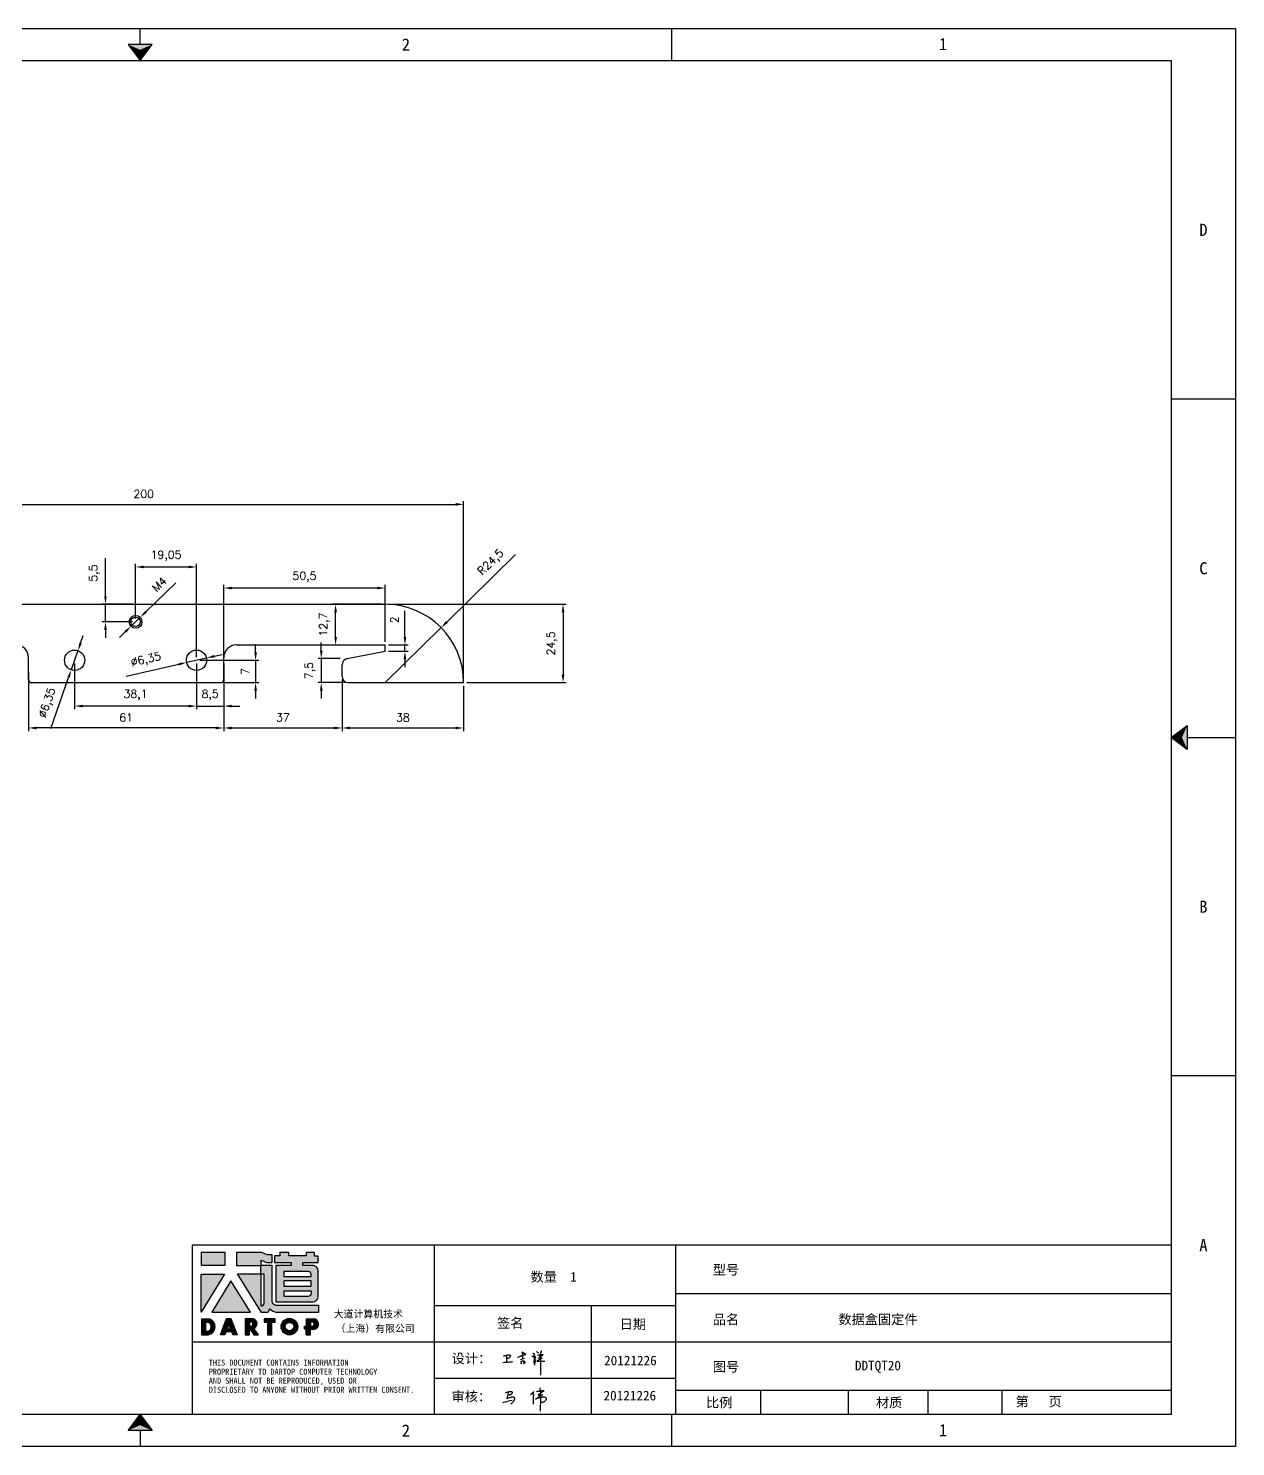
# Model space of a CAD drawing. Header units: millimetres. Extents: x 25928 to 50356, y -44172 to 20163.
# Drawn here: x 28286 to 28663.3, y -37935.3 to -37492.1 of the extents above; entities that cross this region are included whole.
import ezdxf
from ezdxf.enums import TextEntityAlignment as Align

# ---------------------------------------------------------------- set-up
doc = ezdxf.new("R2010")
doc.units = ezdxf.units.MM
doc.linetypes.add('DOT', pattern=[0.25, 0, -0.25])
doc.layers.add('4', color=7, linetype='Continuous')
doc.layers.add('print', color=30, linetype='Continuous')
doc.layers.add('dim', color=2, linetype='Continuous', lineweight=9)
doc.styles.add('Dartop', font='')
doc.styles.add('hzHT', font='simhei.ttf')
doc.styles.get("Standard").update_dxf_attribs({"font": 'txt', "bigfont": 'gbcbig.shx'})
doc.styles.get('Dartop').set_extended_font_data('FangSong_GB2312')
doc.dimstyles.new('0.5small', dxfattribs={"dimtxt": 2.5, "dimasz": 2.5, "dimexe": 1, "dimexo": 1, "dimgap": 2, "dimtad": 1, "dimtxsty": 'Standard', "dimcen": 2.5, "dimadec": 0, "dimazin": 0, "dimtfac": 1, "dimtmove": 0, "dimatfit": 3, "dimfxl": 0, "dimarcsym": 0})

# ---------------------------------------------------------------- blocks, each defined once
blk = doc.blocks.new('*U660')
at = {"color": 254, "linetype": 'Continuous', "extrusion": (0, 0, -1)}
for points in [[(-17, 0.333), (-16.812, 0.25), (-17, 0.5)], [(-17, 0.333), (-17, 0.5), (-17.188, 0.25)], [(-17, 0.333), (-17.188, 0.25), (-16.812, 0.25)]]:
    blk.add_solid(points, dxfattribs=at)
blk = doc.blocks.new('*U661')
at = {"color": 254, "linetype": 'Continuous'}
for points in [[(17, 21.667), (17.188, 21.75), (16.812, 21.75)], [(17, 21.667), (16.812, 21.75), (17, 21.5)], [(17, 21.667), (17, 21.5), (17.188, 21.75)]]:
    blk.add_solid(points, dxfattribs=at)
blk = doc.blocks.new('dadao')
for p, q in [((48, 19.2), (44.9, 10.4)), ((44.9, 10.4), (51.2, 10.4)), ((51.2, 10.4), (48, 19.2))]:
    blk.add_line(p, q)
for points in [[(41.8, 121.6), (41.8, 143.7), (-0.4, 143.7), (-0.4, 121.6), (41.8, 121.6)], [(104.8, 122), (104.8, 130.3), (114.1, 126.3), (124.2, 126.3), (124.2, 139.6), (115.9, 139.6), (105.1, 143.9), (61.5, 143.9)], [(61.7, 144), (61.7, 121.3), (103.9, 121.3)], [(113.4, 38.7), (105.1, 38.7), (63, 106.5), (103.9, 106.5), (103.9, 120.9), (103.9, 121.3)], [(109.7, 53.6), (109.7, 106.2), (104.3, 106.2), (104.3, 50.4), (106.6, 50.4)], [(144.6, 94.4), (144.6, 84.8), (192, 84.8), (192, 94.1), (144.9, 94.1)], [(0, 28), (0, 0), (11.8, 0)], [(0.1, 28), (14, 28)], [(76.8, 28.2), (76.8, 0), (84.1, 0), (84.1, 11.1), (91.6, -0.1), (100.3, -0.1), (91.7, 11.1)], [(76.8, 28.2), (90.6, 28.2)], [(120.2, 45), (119.5, 45), (119.5, 44.6)], [(183.7, 0), (183.7, 9.6), (180.6, 9.6), (180.6, 14.9), (183.8, 14.9), (183.8, 28.1), (196.1, 28.1), (196.5, 28.1)], [(7.1, 21.8), (7.1, 6.1), (12, 6.1)], [(7.1, 21.8), (11.4, 21.8)], [(84, 22.7), (84, 15.3), (87.2, 15.3)], [(84, 22.7), (87.3, 22.7)], [(183.7, 0), (190.9, 0), (190.9, 9.6), (198.8, 9.6)], [(194.9, 22.3), (190.8, 22.3), (190.8, 15), (194.4, 15)]]:
    blk.add_lwpolyline(points)
blk.add_lwpolyline([(137.1, 144.2), (137.1, 137.9), (128.3, 137.9), (128.3, 126.5), (157.3, 126.5), (157.3, 121.5), (130.3, 121.5), (130.3, 57.5), (194.4, 57.5, 0.414214), (204.4, 67.5), (204.4, 111.3, 0.414214), (194.4, 121.3), (177.5, 121.3), (177.5, 126.3), (204.7, 126.3), (204.7, 137.7), (198.2, 137.7), (198.2, 143.9), (183.3, 143.9), (183.3, 138), (153, 138), (153, 144.2), (137.1, 144.2)], format="xyb", close=True)
for points in [[(-0.3, 106.2), (40.4, 106.2), (-0.3, 39.7), (-0.3, 106.2)], [(51.7, 94.1), (18.4, 39.3), (86.2, 39.3)], [(43.8, 28.2), (51.8, 28.2), (62.6, -0.1), (55, -0.1), (53.2, 5), (42.9, 5), (41.1, 0), (33.6, 0)], [(110, 28.1), (110, 21.9), (116, 21.9), (116, -0.1), (123.2, -0.1), (123.2, 22), (129.2, 22), (129.2, 28.1), (110, 28.1)]]:
    blk.add_lwpolyline(points, close=True)
for points in [[(104.8, 122), (123.4, 122), (123.4, 60, 0.414214), (131.4, 52), (204.8, 52), (204.8, 39.1), (131.7, 39.1)], [(144.3, 110.8), (144.3, 101.8), (192.3, 101.8), (192.3, 105.5, 0.414214), (187.3, 110.5), (144.3, 110.5)], [(144.6, 77), (144.6, 67.5), (187.6, 67.5, 0.414214), (192.6, 72.5), (192.6, 76.4), (144.6, 76.4)]]:
    blk.add_lwpolyline(points, format="xyb")
for radius in [14.5, 7.44]:
    blk.add_circle((154.2, 14.2), radius)
for centre, radius, start, end in [((99.2, 60.7), 12.6, 305.6399, 325.969), ((9.6, 14.2), 14.4, 278.6604, 72.3203), ((88.6, 19.4), 8.95, 290.6073, 77.2124), ((111.6, 46.7), 8.19, 282.9811, 347.6627), ((136, 61.7), 22.9, 226.7358, 259.3209), ((195.7, 18.6), 9.51, 288.8959, 85.2442), ((8.5, 13.9), 8.49, 294.2143, 69.7177), ((86.4, 19), 3.8, 282.527, 76.7196), ((193.7, 18.7), 3.8, 280.9891, 72.5513)]:
    blk.add_arc(centre, radius, start, end)
blk = doc.blocks.new('h')
for p, q in [((20773.3, -2331.8), (20775.3, -2338.7)), ((20789.1, -2340.9), (20773.5, -2331.9)), ((20775.3, -2338.7), (20775.6, -2351.2)), ((20845.7, -2343.5), (20848.4, -2353)), ((20768.1, -2360.9), (20773, -2359.1)), ((20769.5, -2366.9), (20769.8, -2370.6)), ((20769.8, -2370.6), (20770.9, -2378)), ((20770.9, -2378), (20771.5, -2370.6)), ((20772.4, -2369.3), (20774.9, -2367.8)), ((20773, -2359.1), (20784.1, -2355.2)), ((20775.6, -2351.2), (20775.5, -2357.3)), ((20782.2, -2369.2), (20780, -2377.1)), ((20780, -2377.1), (20788.3, -2371.3)), ((20780.1, -2366.4), (20780.8, -2366.4)), ((20781.9, -2367.4), (20782.2, -2369.2)), ((20848.9, -2370.3), (20847.9, -2424)), ((20848.4, -2353), (20848.9, -2370.3))]:
    blk.add_line(p, q)
for points in [[(20699.1, -2348.2, -0.029745), (20704.6, -2345.4, -0.046842), (20708.4, -2344.2, -0.00919), (20714.3, -2343, -0.018517), (20717.2, -2342.5, -0.037841), (20720.3, -2342.4, -0.039541), (20723.2, -2342.8, -0.149785), (20726, -2344.3, -0.204935), (20726.9, -2346.6, -0.074872), (20726.5, -2348.3, -0.061615), (20725.6, -2350.3, -0.034204), (20723.8, -2352.6, -0.045776), (20722.3, -2354.1, -0.054985), (20720.4, -2355.3, -0.036348), (20717.3, -2356.5, -0.067752), (20715.7, -2356.8, -0.043553), (20713.2, -2356.7)], [(20755, -2351.9, -0.024077), (20759.9, -2350.1, -0.013147), (20768.7, -2346.5, -0.00522), (20775.4, -2344.1, -0.018517), (20777.3, -2343.4, -0.008274), (20786.3, -2341, -0.039541), (20788.3, -2340.8, -0.079216), (20789.4, -2341, -0.204935)], [(20816.8, -2335, -0.053561), (20819.6, -2336.1, -0.075272), (20821.3, -2337.3, -0.005295), (20822.5, -2338.5, -0.009337), (20823.1, -2339.1, -0.026146), (20823.7, -2339.8, -0.016644), (20824.5, -2340.9)], [(20832.1, -2329.2, -0.053561), (20834.9, -2330.3, -0.075272), (20836.7, -2331.5, -0.005295), (20837.8, -2332.6, -0.009337), (20838.5, -2333.3, -0.026146), (20839, -2334, -0.016644), (20839.8, -2335.1)], [(20836, -2343.7, -0.02797), (20842.1, -2342.6, -0.048868), (20845.6, -2342.2, -0.00919), (20851.1, -2341.4, -0.018517), (20853.9, -2341.1, -0.037841), (20856.7, -2341.2, -0.039541), (20859.4, -2341.6, -0.018282), (20840.6, -2354.7, -0.000937)], [(20847.6, -2340.2, 0.021784), (20849.6, -2335.9, 0.028296), (20850.8, -2332.4, 0.008136), (20851.9, -2328.2, 0.028913), (20852.2, -2327, 0.08193), (20852.1, -2325.9, 0.075058), (20851.7, -2324.7, 0.275043)], [(20696.6, -2372.4, 0.002073), (20710.6, -2371.9, 0.016137), (20719.6, -2371.3, 0.008314), (20736.9, -2369.3)], [(20813.5, -2350.1, 0.007348), (20815.9, -2348.7, 0.008421), (20818, -2347.3, 0.009459), (20819.7, -2346.2, -0.016325), (20820.7, -2345.5, -0.173771), (20821.8, -2345.3, -0.085159), (20823.9, -2346, -0.125883), (20826, -2347.9, -0.160659), (20826.6, -2350.1, -0.010447), (20826.5, -2352.3, -0.008247), (20826.2, -2355.1, -0.002698), (20825.3, -2374, 0.001562), (20823.9, -2383.7, 0.016137)]]:
    blk.add_lwpolyline(points, format="xyb")
for points in [[(20711.3, -2343.5), (20711.3, -2343.5), (20711.5, -2355.8), (20710.7, -2368), (20710.6, -2371.9)], [(20821.5, -2350.6), (20822.4, -2359.2), (20822.2, -2364.9), (20821.7, -2369), (20821.3, -2376.3), (20823.6, -2368.5), (20827.2, -2366.3), (20829.5, -2366.3)], [(20840.6, -2354.7), (20850, -2354.7), (20855, -2354.3), (20845.9, -2361.1), (20840.5, -2364), (20833, -2367.5), (20863.2, -2367.4), (20865.9, -2367.3)]]:
    blk.add_lwpolyline(points)
for centre, radius, start, end in [((20773.7, -2371.2), 2.3, 121.9907, 163.6016), ((20787.5, -2406), 40.3, 100.6183, 108.2482), ((20780.8, -2367.6), 1.15, 9.4675, 90)]:
    blk.add_arc(centre, radius, start, end)
blk = doc.blocks.new('*U659')
at = {"color": 254, "linetype": 'Continuous', "extrusion": (0, 0, -1)}
for points in [[(-33.167, 11), (-33, 11), (-33.25, 11.188)], [(-33.167, 11), (-33.25, 11.188), (-33.25, 10.812)], [(-33.167, 11), (-33.25, 10.812), (-33, 11)]]:
    blk.add_solid(points, dxfattribs=at)
blk = doc.blocks.new('*D776')
at = {"layer": 'Defpoints', "color": 0}
for p in [(28422.02, -37640.83), (28222.02, -37678.4), (28422.02, -37696.55)]:
    blk.add_point(p, dxfattribs=at)
at = {"layer": 'dim', "color": 0, "lineweight": -2}
for p, q in [((28222.02, -37677.4), (28222.02, -37639.83)), ((28224.52, -37640.83), (28419.52, -37640.83)), ((28422.02, -37695.55), (28422.02, -37639.83))]:
    blk.add_line(p, q, dxfattribs=at)
at = {"layer": 'dim', "color": 0}
for points in [[(28224.52, -37640.41), (28224.52, -37641.25), (28222.02, -37640.83)], [(28419.52, -37640.41), (28419.52, -37641.25), (28422.02, -37640.83)]]:
    blk.add_solid(points, dxfattribs=at)
at = {"layer": 'dim', "color": 0, "insert": (28322.02, -37637.58), "char_height": 2.5, "attachment_point": 5}
blk.add_mtext('200', dxfattribs=at)
blk = doc.blocks.new('*D777')
at = {"layer": 'Defpoints', "color": 0}
for p in [(28397.52, -37672.05), (28422.02, -37696.55), (28453.09, -37696.55)]:
    blk.add_point(p, dxfattribs=at)
at = {"layer": 'dim', "color": 0, "lineweight": -2}
for p, q in [((28398.52, -37672.05), (28454.09, -37672.05)), ((28453.09, -37674.55), (28453.09, -37694.05)), ((28423.02, -37696.55), (28454.09, -37696.55))]:
    blk.add_line(p, q, dxfattribs=at)
at = {"layer": 'dim', "color": 0}
for points in [[(28452.67, -37674.55), (28453.51, -37674.55), (28453.09, -37672.05)], [(28452.67, -37694.05), (28453.51, -37694.05), (28453.09, -37696.55)]]:
    blk.add_solid(points, dxfattribs=at)
at = {"layer": 'dim', "color": 0, "insert": (28449.63, -37684.3), "char_height": 2.5, "attachment_point": 5, "rotation": 90}
blk.add_mtext('24,5', dxfattribs=at)
blk = doc.blocks.new('*D677')
at = {"layer": 'Defpoints', "color": 0}
for p in [(28414.98, -37679.36), (28397.52, -37696.55)]:
    blk.add_point(p, dxfattribs=at)
at = {"layer": 'dim', "color": 0, "lineweight": -2}
for p, q in [((28438.21, -37656.5), (28416.76, -37677.61)), ((28397.52, -37696.55), (28414.98, -37679.36))]:
    blk.add_line(p, q, dxfattribs=at)
at = {"layer": 'dim', "color": 0}
blk.add_solid([(28416.47, -37677.31), (28417.05, -37677.91), (28414.98, -37679.36)], dxfattribs=at)
at = {"layer": 'dim', "color": 0, "insert": (28430.65, -37659.09), "char_height": 2.5, "attachment_point": 5, "rotation": 44.5408}
blk.add_mtext('R24,5', dxfattribs=at)
blk = doc.blocks.new('*D781')
at = {"layer": 'Defpoints', "color": 0}
for p in [(28384.02, -37694.55), (28422.02, -37696.55), (28422.02, -37710.71)]:
    blk.add_point(p, dxfattribs=at)
at = {"layer": 'dim', "color": 0, "lineweight": -2}
for p, q in [((28384.02, -37695.55), (28384.02, -37711.71)), ((28422.02, -37697.55), (28422.02, -37711.71)), ((28386.52, -37710.71), (28419.52, -37710.71))]:
    blk.add_line(p, q, dxfattribs=at)
at = {"layer": 'dim', "color": 0}
for points in [[(28386.52, -37710.3), (28386.52, -37711.13), (28384.02, -37710.71)], [(28419.52, -37710.3), (28419.52, -37711.13), (28422.02, -37710.71)]]:
    blk.add_solid(points, dxfattribs=at)
at = {"layer": 'dim', "color": 0, "insert": (28403.02, -37707.46), "char_height": 2.5, "attachment_point": 5}
blk.add_mtext('38', dxfattribs=at)
blk = doc.blocks.new('*D782')
at = {"layer": 'Defpoints', "color": 0}
for p in [(28347.02, -37695.55), (28384.02, -37694.55), (28384.02, -37710.71)]:
    blk.add_point(p, dxfattribs=at)
at = {"layer": 'dim', "color": 0, "lineweight": -2}
for p, q in [((28384.02, -37695.55), (28384.02, -37711.71)), ((28347.02, -37696.55), (28347.02, -37711.71)), ((28349.52, -37710.71), (28381.52, -37710.71))]:
    blk.add_line(p, q, dxfattribs=at)
at = {"layer": 'dim', "color": 0}
for points in [[(28349.52, -37710.3), (28349.52, -37711.13), (28347.02, -37710.71)], [(28381.52, -37710.3), (28381.52, -37711.13), (28384.02, -37710.71)]]:
    blk.add_solid(points, dxfattribs=at)
at = {"layer": 'dim', "color": 0, "insert": (28365.52, -37707.46), "char_height": 2.5, "attachment_point": 5}
blk.add_mtext('37', dxfattribs=at)
blk = doc.blocks.new('*D783')
at = {"layer": 'Defpoints', "color": 0}
for p in [(28286.02, -37692.15), (28347.02, -37695.55), (28286.02, -37710.71)]:
    blk.add_point(p, dxfattribs=at)
at = {"layer": 'dim', "color": 0, "lineweight": -2}
for p, q in [((28286.02, -37693.15), (28286.02, -37711.71)), ((28347.02, -37696.55), (28347.02, -37711.71)), ((28344.52, -37710.71), (28288.52, -37710.71))]:
    blk.add_line(p, q, dxfattribs=at)
at = {"layer": 'dim', "color": 0}
for points in [[(28288.52, -37710.3), (28288.52, -37711.13), (28286.02, -37710.71)], [(28344.52, -37710.3), (28344.52, -37711.13), (28347.02, -37710.71)]]:
    blk.add_solid(points, dxfattribs=at)
at = {"layer": 'dim', "color": 0, "insert": (28316.52, -37707.46), "char_height": 2.5, "attachment_point": 5}
blk.add_mtext('61', dxfattribs=at)
blk = doc.blocks.new('*D784')
at = {"layer": 'Defpoints', "color": 0}
for p in [(28320.9, -37676.16), (28318.03, -37678.94)]:
    blk.add_point(p, dxfattribs=at)
at = {"layer": 'dim', "color": 0, "lineweight": -2}
for p, q in [((28332.08, -37665.31), (28322.7, -37674.41)), ((28318.03, -37678.94), (28320.9, -37676.16)), ((28316.24, -37680.68), (28314.44, -37682.42))]:
    blk.add_line(p, q, dxfattribs=at)
at = {"layer": 'dim', "color": 0}
for points in [[(28322.41, -37674.12), (28322.99, -37674.71), (28320.9, -37676.16)], [(28315.95, -37680.38), (28316.53, -37680.98), (28318.03, -37678.94)]]:
    blk.add_solid(points, dxfattribs=at)
at = {"layer": 'dim', "color": 0, "insert": (28326.89, -37665.82), "char_height": 2.5, "attachment_point": 5, "rotation": 44.1374}
blk.add_mtext('M4', dxfattribs=at)
blk = doc.blocks.new('*D785')
at = {"layer": 'Defpoints', "color": 0}
for p in [(28301.47, -37686.55), (28299.37, -37692.54)]:
    blk.add_point(p, dxfattribs=at)
at = {"layer": 'dim', "color": 0, "lineweight": -2}
for p, q in [((28302.29, -37684.19), (28303.12, -37681.83)), ((28301.47, -37686.55), (28299.37, -37692.54)), ((28292.95, -37710.87), (28298.54, -37694.9))]:
    blk.add_line(p, q, dxfattribs=at)
at = {"layer": 'dim', "color": 0}
for points in [[(28301.9, -37684.05), (28302.69, -37684.33), (28301.47, -37686.55)], [(28298.15, -37694.77), (28298.93, -37695.04), (28299.37, -37692.54)]]:
    blk.add_solid(points, dxfattribs=at)
at = {"layer": 'dim', "color": 0, "insert": (28292.07, -37702.92), "char_height": 2.5, "attachment_point": 5, "rotation": 70.6921}
blk.add_mtext('∅6,35', dxfattribs=at)
blk = doc.blocks.new('*D786')
at = {"layer": 'Defpoints', "color": 0}
for p in [(28335.42, -37690.24), (28341.62, -37688.85)]:
    blk.add_point(p, dxfattribs=at)
at = {"layer": 'dim', "color": 0, "lineweight": -2}
for p, q in [((28316.48, -37694.5), (28332.98, -37690.79)), ((28341.62, -37688.85), (28335.42, -37690.24)), ((28344.05, -37688.3), (28346.49, -37687.76))]:
    blk.add_line(p, q, dxfattribs=at)
at = {"layer": 'dim', "color": 0}
for points in [[(28332.89, -37690.39), (28333.07, -37691.2), (28335.42, -37690.24)], [(28343.96, -37687.9), (28344.15, -37688.71), (28341.62, -37688.85)]]:
    blk.add_solid(points, dxfattribs=at)
at = {"layer": 'dim', "color": 0, "insert": (28322.75, -37689.55), "char_height": 2.5, "attachment_point": 5, "rotation": 12.6711}
blk.add_mtext('∅6,35', dxfattribs=at)
blk = doc.blocks.new('*D787')
at = {"layer": 'Defpoints', "color": 0}
for p in [(28338.52, -37689.55), (28346.02, -37696.55), (28356.99, -37696.55)]:
    blk.add_point(p, dxfattribs=at)
at = {"layer": 'dim', "color": 0, "lineweight": -2}
for p, q in [((28356.99, -37687.05), (28356.99, -37684.55)), ((28339.52, -37689.55), (28357.99, -37689.55)), ((28356.99, -37689.55), (28356.99, -37696.55)), ((28347.02, -37696.55), (28357.99, -37696.55)), ((28356.99, -37699.05), (28356.99, -37701.55))]:
    blk.add_line(p, q, dxfattribs=at)
at = {"layer": 'dim', "color": 0}
for points in [[(28356.58, -37687.05), (28357.41, -37687.05), (28356.99, -37689.55)], [(28356.58, -37699.05), (28357.41, -37699.05), (28356.99, -37696.55)]]:
    blk.add_solid(points, dxfattribs=at)
at = {"layer": 'dim', "color": 0, "insert": (28353.74, -37693.05), "char_height": 2.5, "attachment_point": 5, "rotation": 90}
blk.add_mtext('7', dxfattribs=at)
blk = doc.blocks.new('*D683')
at = {"layer": 'Defpoints', "color": 0}
for p in [(28338.52, -37689.55), (28347.02, -37689.55), (28347.02, -37703.87)]:
    blk.add_point(p, dxfattribs=at)
at = {"layer": 'dim', "color": 0, "lineweight": -2}
for p, q in [((28338.52, -37690.55), (28338.52, -37704.87)), ((28347.02, -37690.55), (28347.02, -37704.87)), ((28336.02, -37703.87), (28333.52, -37703.87)), ((28338.52, -37703.87), (28347.02, -37703.87)), ((28349.52, -37703.87), (28352.02, -37703.87))]:
    blk.add_line(p, q, dxfattribs=at)
at = {"layer": 'dim', "color": 0}
for points in [[(28336.02, -37703.45), (28336.02, -37704.28), (28338.52, -37703.87)], [(28349.52, -37703.45), (28349.52, -37704.28), (28347.02, -37703.87)]]:
    blk.add_solid(points, dxfattribs=at)
at = {"layer": 'dim', "color": 0, "insert": (28342.77, -37700.41), "char_height": 2.5, "attachment_point": 5}
blk.add_mtext('8,5', dxfattribs=at)
blk = doc.blocks.new('*D788')
at = {"layer": 'Defpoints', "color": 0}
for p in [(28300.42, -37689.55), (28338.52, -37689.55), (28300.42, -37703.87)]:
    blk.add_point(p, dxfattribs=at)
at = {"layer": 'dim', "color": 0, "lineweight": -2}
for p, q in [((28300.42, -37690.55), (28300.42, -37704.87)), ((28338.52, -37690.55), (28338.52, -37704.87)), ((28336.02, -37703.87), (28302.92, -37703.87))]:
    blk.add_line(p, q, dxfattribs=at)
at = {"layer": 'dim', "color": 0}
for points in [[(28302.92, -37703.45), (28302.92, -37704.28), (28300.42, -37703.87)], [(28336.02, -37703.45), (28336.02, -37704.28), (28338.52, -37703.87)]]:
    blk.add_solid(points, dxfattribs=at)
at = {"layer": 'dim', "color": 0, "insert": (28319.47, -37700.41), "char_height": 2.5, "attachment_point": 5}
blk.add_mtext('38,1', dxfattribs=at)
blk = doc.blocks.new('*D789')
at = {"layer": 'Defpoints', "color": 0}
for p in [(28338.52, -37660.4), (28319.47, -37677.55), (28338.52, -37689.55)]:
    blk.add_point(p, dxfattribs=at)
at = {"layer": 'dim', "color": 0, "lineweight": -2}
for p, q in [((28319.47, -37676.55), (28319.47, -37659.4)), ((28321.97, -37660.4), (28336.02, -37660.4)), ((28338.52, -37688.55), (28338.52, -37659.4))]:
    blk.add_line(p, q, dxfattribs=at)
at = {"layer": 'dim', "color": 0}
for points in [[(28321.97, -37659.98), (28321.97, -37660.81), (28319.47, -37660.4)], [(28336.02, -37659.98), (28336.02, -37660.81), (28338.52, -37660.4)]]:
    blk.add_solid(points, dxfattribs=at)
at = {"layer": 'dim', "color": 0, "insert": (28328.99, -37656.94), "char_height": 2.5, "attachment_point": 5}
blk.add_mtext('19,05', dxfattribs=at)
blk = doc.blocks.new('*D790')
at = {"layer": 'Defpoints', "color": 0}
for p in [(28310.06, -37672.05), (28319.47, -37672.05), (28319.47, -37677.55)]:
    blk.add_point(p, dxfattribs=at)
at = {"layer": 'dim', "color": 0, "lineweight": -2}
for p, q in [((28310.06, -37669.55), (28310.06, -37657.63)), ((28318.47, -37672.05), (28309.06, -37672.05)), ((28310.06, -37677.55), (28310.06, -37672.05)), ((28318.47, -37677.55), (28309.06, -37677.55)), ((28310.06, -37680.05), (28310.06, -37682.55))]:
    blk.add_line(p, q, dxfattribs=at)
at = {"layer": 'dim', "color": 0}
for points in [[(28309.64, -37669.55), (28310.48, -37669.55), (28310.06, -37672.05)], [(28309.64, -37680.05), (28310.48, -37680.05), (28310.06, -37677.55)]]:
    blk.add_solid(points, dxfattribs=at)
at = {"layer": 'dim', "color": 0, "insert": (28306.6, -37662.34), "char_height": 2.5, "attachment_point": 5, "rotation": 90}
blk.add_mtext('5,5', dxfattribs=at)
blk = doc.blocks.new('*D791')
at = {"layer": 'Defpoints', "color": 0}
for p in [(28382, -37672.05), (28397.52, -37672.05), (28374.27, -37684.75)]:
    blk.add_point(p, dxfattribs=at)
at = {"layer": 'dim', "color": 0, "lineweight": -2}
for p, q in [((28396.52, -37672.05), (28381, -37672.05)), ((28382, -37682.25), (28382, -37674.55)), ((28375.27, -37684.75), (28383, -37684.75))]:
    blk.add_line(p, q, dxfattribs=at)
at = {"layer": 'dim', "color": 0}
for points in [[(28381.59, -37674.55), (28382.42, -37674.55), (28382, -37672.05)], [(28381.59, -37682.25), (28382.42, -37682.25), (28382, -37684.75)]]:
    blk.add_solid(points, dxfattribs=at)
at = {"layer": 'dim', "color": 0, "insert": (28378.54, -37678.4), "char_height": 2.5, "attachment_point": 5, "rotation": 90}
blk.add_mtext('12,7', dxfattribs=at)
blk = doc.blocks.new('*D792')
at = {"layer": 'Defpoints', "color": 0}
for p in [(28347.02, -37666.99), (28397.52, -37684.75), (28347.02, -37689.55)]:
    blk.add_point(p, dxfattribs=at)
at = {"layer": 'dim', "color": 0, "lineweight": -2}
for p, q in [((28347.02, -37688.55), (28347.02, -37665.99)), ((28395.02, -37666.99), (28349.52, -37666.99)), ((28397.52, -37683.75), (28397.52, -37665.99))]:
    blk.add_line(p, q, dxfattribs=at)
at = {"layer": 'dim', "color": 0}
for points in [[(28349.52, -37666.57), (28349.52, -37667.4), (28347.02, -37666.99)], [(28395.02, -37666.57), (28395.02, -37667.4), (28397.52, -37666.99)]]:
    blk.add_solid(points, dxfattribs=at)
at = {"layer": 'dim', "color": 0, "insert": (28372.27, -37663.53), "char_height": 2.5, "attachment_point": 5}
blk.add_mtext('50,5', dxfattribs=at)
blk = doc.blocks.new('*D793')
at = {"layer": 'Defpoints', "color": 0}
for p in [(28397.52, -37684.75), (28397.52, -37686.75), (28403.67, -37684.75)]:
    blk.add_point(p, dxfattribs=at)
at = {"layer": 'dim', "color": 0, "lineweight": -2}
for p, q in [((28403.67, -37682.25), (28403.67, -37674.08)), ((28398.52, -37684.75), (28404.67, -37684.75)), ((28398.52, -37686.75), (28404.67, -37686.75)), ((28403.67, -37686.75), (28403.67, -37684.75)), ((28403.67, -37689.25), (28403.67, -37691.75))]:
    blk.add_line(p, q, dxfattribs=at)
at = {"layer": 'dim', "color": 0}
for points in [[(28403.25, -37682.25), (28404.09, -37682.25), (28403.67, -37684.75)], [(28403.25, -37689.25), (28404.09, -37689.25), (28403.67, -37686.75)]]:
    blk.add_solid(points, dxfattribs=at)
at = {"layer": 'dim', "color": 0, "insert": (28400.42, -37676.92), "char_height": 2.5, "attachment_point": 5, "rotation": 90}
blk.add_mtext('2', dxfattribs=at)
blk = doc.blocks.new('*D794')
at = {"layer": 'Defpoints', "color": 0}
for p in [(28384.47, -37689.04), (28377.51, -37696.55), (28386.02, -37696.55)]:
    blk.add_point(p, dxfattribs=at)
at = {"layer": 'dim', "color": 0, "lineweight": -2}
for p, q in [((28377.51, -37686.54), (28377.51, -37684.04)), ((28383.47, -37689.04), (28376.51, -37689.04)), ((28377.51, -37689.04), (28377.51, -37696.55)), ((28385.02, -37696.55), (28376.51, -37696.55)), ((28377.51, -37699.05), (28377.51, -37701.55))]:
    blk.add_line(p, q, dxfattribs=at)
at = {"layer": 'dim', "color": 0}
for points in [[(28377.1, -37686.54), (28377.93, -37686.54), (28377.51, -37689.04)], [(28377.1, -37699.05), (28377.93, -37699.05), (28377.51, -37696.55)]]:
    blk.add_solid(points, dxfattribs=at)
at = {"layer": 'dim', "color": 0, "insert": (28374.05, -37692.8), "char_height": 2.5, "attachment_point": 5, "rotation": 90}
blk.add_mtext('7,5', dxfattribs=at)

msp = doc.modelspace()

# ---------------------------------------------------------------- hatches: boundary and pattern name
for points in [[(28347.496, -37874.661), (28339.962, -37874.661), (28339.962, -37878.597), (28347.496, -37878.597)], [(28347.254, -37881.351), (28339.983, -37881.351), (28339.983, -37893.222)], [(28349.269, -37883.505), (28343.325, -37893.301), (28355.428, -37893.301)], [(28363.113, -37895.306), (28359.674, -37895.306), (28359.674, -37896.397), (28360.747, -37896.397), (28360.747, -37900.329), (28362.032, -37900.329), (28362.032, -37896.394), (28363.113, -37896.394)]]:
    msp.add_hatch(color=0).paths.add_polyline_path(points)
h = msp.add_hatch(color=0)
h.paths.add_polyline_path([(28358.755, -37877.053), (28360.417, -37877.771), (28362.215, -37877.771), (28362.215, -37875.392), (28360.732, -37875.392), (28358.8, -37874.629), (28351.056, -37874.629), (28351.056, -37878.652), (28358.59, -37878.652), (28358.59, -37878.734), (28358.59, -37881.306), (28351.284, -37881.306), (28358.799, -37893.4), (28360.287, -37893.4, 0.2793748), (28361.373, -37892.343), (28361.373, -37892.287), (28361.505, -37892.287, 0.1431454), (28363.553, -37893.33), (28376.612, -37893.33), (28376.612, -37891.036), (28363.498, -37891.036, -0.4142136), (28362.069, -37889.608), (28362.069, -37878.525), (28358.755, -37878.525)])
h.paths.add_polyline_path([(28358.666, -37881.357), (28359.624, -37881.357), (28359.624, -37890.744, -0.0889357), (28359.069, -37891.314), (28358.663, -37891.314)], flags=16)
h = msp.add_hatch(color=0)
h.paths.add_polyline_path([(28376.589, -37875.725), (28375.428, -37875.725), (28375.428, -37874.62), (28372.772, -37874.62), (28372.772, -37875.67), (28367.35, -37875.67), (28367.35, -37874.564), (28364.51, -37874.564), (28364.51, -37875.69), (28362.941, -37875.69), (28362.941, -37877.728), (28368.119, -37877.728), (28368.119, -37878.629), (28363.294, -37878.629), (28363.294, -37890.039), (28374.748, -37890.039, 0.4142136), (28376.534, -37888.253), (28376.534, -37880.44, 0.4142136), (28374.748, -37878.654), (28371.721, -37878.654), (28371.721, -37877.77), (28376.589, -37877.77)])
h.paths.add_polyline_path([(28373.484, -37880.588, -0.4142136), (28374.376, -37881.481), (28374.376, -37882.136), (28365.801, -37882.136), (28365.801, -37880.588)], flags=16)
h.paths.add_polyline_path([(28374.321, -37883.517), (28374.321, -37885.175), (28365.856, -37885.175), (28365.856, -37883.517)], flags=16)
h.paths.add_polyline_path([(28374.432, -37886.668), (28374.432, -37887.378, -0.4142136), (28373.539, -37888.27), (28365.856, -37888.27), (28365.856, -37886.668)], flags=16)
h = msp.add_hatch(color=0)
h.paths.add_polyline_path([(28342.53, -37895.324), (28340.036, -37895.324), (28340.036, -37900.314), (28342.137, -37900.314, 0.7930159)])
h.paths.add_polyline_path([(28342.174, -37899.221), (28341.302, -37899.221), (28341.302, -37896.416), (28342.078, -37896.416, -0.6713609)], flags=16)
h = msp.add_hatch(color=0)
h.paths.add_polyline_path([(28349.288, -37895.282), (28347.864, -37895.282), (28346.034, -37900.32), (28347.382, -37900.32), (28347.699, -37899.427), (28349.526, -37899.427), (28349.85, -37900.33), (28351.21, -37900.33)])
h.paths.add_polyline_path([(28349.177, -37898.465), (28348.045, -37898.465), (28348.601, -37896.882)], flags=16)
h = msp.add_hatch(color=0)
h.paths.add_polyline_path([(28356.207, -37895.286), (28353.754, -37895.286), (28353.754, -37900.322), (28355.051, -37900.322), (28355.051, -37898.326), (28356.383, -37900.34), (28357.95, -37900.34), (28356.416, -37898.338, 0.7440549)])
h.paths.add_polyline_path([(28355.039, -37897.58), (28355.039, -37896.258), (28355.618, -37896.258, -0.796809), (28355.609, -37897.58)], flags=16)
h = msp.add_hatch(color=0)
h.paths.add_polyline_path([(28364.983, -37897.786, 1), (28370.155, -37897.786, 1)])
h.paths.add_polyline_path([(28368.897, -37897.786, -1), (28366.24, -37897.786, -1)], flags=16)
h = msp.add_hatch(color=0)
h.paths.add_polyline_path([(28375.115, -37895.298), (28375.041, -37895.298), (28372.854, -37895.298), (28372.854, -37897.648), (28372.273, -37897.648), (28372.273, -37898.602), (28372.844, -37898.602), (28372.844, -37900.314), (28374.121, -37900.314), (28374.121, -37898.596), (28375.524, -37898.596, 0.8123038)])
h.paths.add_polyline_path([(28374.102, -37897.642), (28374.102, -37896.327), (28374.829, -37896.327, -0.7782134), (28374.754, -37897.642)], flags=16)

# ---------------------------------------------------------------- linework, layer by layer
at = {"color": 0, "linetype": 'DOT'}
for p, q in [((28023.472, -37492.103), (28653.265, -37492.103)), ((28653.265, -37935.272), (28023.472, -37935.272))]:
    msp.add_line(p, q, dxfattribs=at)
at = {"color": 0}
for p, q in [((28320.889, -37497.139), (28320.889, -37492.103)), ((28487.077, -37502.175), (28487.077, -37492.103)), ((28043.616, -37502.175), (28643.193, -37502.175)), ((28643.193, -37502.175), (28643.193, -37925.2)), ((28663.337, -37607.931), (28643.193, -37607.931)), ((28648.229, -37713.687), (28663.337, -37713.687)), ((28663.337, -37819.443), (28643.193, -37819.443)), ((28643.193, -37872.321), (28337.256, -37872.321)), ((28337.256, -37925.2), (28337.256, -37872.321)), ((28412.796, -37872.321), (28412.796, -37925.2)), ((28488.336, -37925.2), (28488.336, -37872.321)), ((28488.336, -37887.43), (28643.193, -37887.43)), ((28412.796, -37891.207), (28488.336, -37891.207)), ((28461.897, -37891.207), (28461.897, -37925.2)), ((28337.256, -37902.538), (28412.796, -37902.538)), ((28412.796, -37902.538), (28643.193, -37902.538)), ((28412.796, -37913.869), (28488.336, -37913.869)), ((28488.336, -37917.646), (28643.193, -37917.646)), ((28514.913, -37925.2), (28514.913, -37917.646)), ((28542.302, -37925.2), (28542.302, -37917.646)), ((28567.201, -37925.2), (28567.201, -37917.646)), ((28590.315, -37925.2), (28590.315, -37917.646)), ((28643.193, -37925.2), (28043.616, -37925.2)), ((28487.077, -37935.272), (28487.077, -37925.2)), ((28320.889, -37930.236), (28320.889, -37935.272))]:
    msp.add_line(p, q, dxfattribs=at)
for p, q in [((28236.453, -37672.048), (28397.518, -37672.048)), ((28351.018, -37684.748), (28397.518, -37684.748)), ((28385.637, -37689.054), (28397.518, -37686.748)), ((28397.518, -37686.748), (28397.518, -37684.748)), ((28286.018, -37695.548), (28286.018, -37688.748)), ((28347.018, -37695.548), (28347.018, -37688.748)), ((28384.018, -37694.548), (28384.018, -37691.017)), ((28287.018, -37696.548), (28346.018, -37696.548)), ((28386.018, -37696.548), (28422.018, -37696.548)), ((28445.805, -37916.907), (28446.022, -37918.717)), ((28445.237, -37920.033), (28444.495, -37920.435)), ((28445.771, -37919.748), (28445.237, -37920.033)), ((28445.268, -37919.147), (28446.211, -37919.147)), ((28446.715, -37919.101), (28445.771, -37919.748)), ((28446.057, -37920.054), (28445.977, -37924.214)), ((28446.022, -37918.717), (28446.057, -37920.054)), ((28446.211, -37919.147), (28446.715, -37919.101))]:
    msp.add_line(p, q)
for points in [[(28320.889, -37502.175), (28324.666, -37497.139), (28317.112, -37497.139), (28320.889, -37502.175)], [(28643.193, -37713.687), (28648.229, -37709.91), (28648.229, -37717.464), (28643.193, -37713.687)], [(28320.889, -37925.2), (28324.666, -37930.236), (28317.112, -37930.236), (28320.889, -37925.2)]]:
    msp.add_lwpolyline(points, close=True, dxfattribs=at)
for points in [[(28435.061, -37918.494, -0.029745), (28435.493, -37918.278, -0.0468422), (28435.786, -37918.183, -0.0091902), (28436.242, -37918.091, -0.0185172), (28436.471, -37918.058, -0.0378406), (28436.707, -37918.051, -0.0395413), (28436.931, -37918.079, -0.1497852), (28437.15, -37918.198, -0.2049352), (28437.217, -37918.372, -0.0748717), (28437.192, -37918.508, -0.0616146), (28437.117, -37918.66, -0.0342039), (28436.982, -37918.838, -0.0457759), (28436.861, -37918.954, -0.054985), (28436.715, -37919.046, -0.0363479), (28436.472, -37919.142, -0.0677521), (28436.351, -37919.163, -0.0435534), (28436.16, -37919.153)], [(28444.495, -37920.435, -0.029745), (28445.168, -37920.097, -0.0468422), (28445.625, -37919.95, -0.0091902), (28446.336, -37919.807, -0.0185172), (28446.693, -37919.755, -0.0378406), (28447.061, -37919.743, -0.0395413), (28447.411, -37919.787, -0.1497852), (28447.753, -37919.973, -0.2049352), (28447.858, -37920.244, -0.0748717), (28447.818, -37920.457, -0.0616146), (28447.702, -37920.694, -0.0342039), (28447.491, -37920.972, -0.0457759), (28447.302, -37921.152, -0.054985), (28447.074, -37921.296, -0.0363479), (28446.696, -37921.446, -0.0677521), (28446.507, -37921.479, -0.0435534), (28446.209, -37921.463)], [(28444.804, -37918.033, -0.0279703), (28445.414, -37917.921, -0.0488679), (28445.768, -37917.883, -0.0091902), (28446.324, -37917.801, -0.0185172), (28446.602, -37917.775, -0.0378406), (28446.887, -37917.781, -0.0395413), (28447.156, -37917.829, -0.0182819), (28445.268, -37919.147, -0.0009369)]]:
    msp.add_lwpolyline(points, format="xyb")
msp.add_lwpolyline([(28436.013, -37918.135), (28436.013, -37918.135), (28435.869, -37919.02), (28435.631, -37919.852), (28435.476, -37920.363)])
for centre, radius in [((28319.468, -37677.548), 2), ((28319.468, -37677.548), 1.5), ((28300.418, -37689.548), 3.175), ((28338.518, -37689.548), 3.175)]:
    msp.add_circle(centre, radius)
for centre, radius, start, end in [((28397.518, -37696.548), 24.5, 0, 90), ((28282.018, -37688.748), 4, 0, 90), ((28351.018, -37688.748), 4, 90, 180), ((28386.018, -37691.017), 2, 100.98228, 180), ((28287.018, -37695.548), 1, 180, 270), ((28346.018, -37695.548), 1, 270, 0), ((28386.018, -37694.548), 2, 180, 270), ((28433.957, -37919.899), 1.596, 281.07698, 291.21263), ((28398.856, -37777.423), 148.319, 283.91895, 284.97151), ((28437.915, -37924.585), 4.876, 113.20245, 120.0175), ((28436.771, -37921.915), 1.971, 102.47486, 113.20245), ((28439.627, -37934.827), 15.195, 100.36867, 102.47486), ((28436.453, -37920.647), 1.257, 283.81625, 294.03051), ((28437.566, -37923.564), 3.745, 96.12534, 100.36867), ((28436.722, -37921.269), 0.58, 294.83643, 309.90113), ((28428.989, -37914.135), 11.096, 316.91956, 320.58866), ((28437.367, -37921.704), 1.875, 87.45704, 96.12534), ((28437.374, -37921.547), 1.717, 78.39957, 87.45704), ((28435.277, -37919.525), 2.821, 324.09481, 331.37836), ((28437.616, -37920.365), 0.511, 44.32465, 78.39957), ((28437.467, -37920.632), 0.377, 319.57307, 337.48549), ((28436.429, -37919.802), 1.694, 324.91067, 333.34843), ((28437.253, -37920.11), 0.825, 326.76781, 340.87102), ((28437.779, -37920.206), 0.284, 357.99839, 44.32465), ((28437.502, -37920.197), 0.561, 340.87102, 357.99839), ((28439.273, -37912.502), 7.458, 299.26546, 300.9495), ((28456.168, -37975.015), 57.583, 102.46592, 103.2053), ((28416.927, -37891.18), 38.128, 313.36613, 315.29608), ((28564.168, -37939.413), 121.7, 171.41017, 171.76808), ((28443.744, -37919.033), 0.244, 52.37575, 91.29116), ((28229.296, -37912.116), 214.732, 357.56566, 358.05728), ((28443.66, -37918.995), 0.279, 357.19683, 33.70518), ((28437.371, -37918.583), 6.583, 352.91255, 354.80268), ((28439.841, -37918.808), 4.103, 354.80268, 357.19683)]:
    msp.add_arc(centre, radius, start, end)
at = {"layer": 'print'}
msp.add_lwpolyline([(28023.472, -37492.103), (28663.337, -37492.103), (28663.337, -37935.272), (28023.472, -37935.272)], close=True, dxfattribs=at)

# ---------------------------------------------------------------- block references
at = {"color": 0, "linetype": 'Continuous', "xscale": 20.14402654906917, "yscale": 20.14402654906917, "zscale": 20.14402654906917}
for name in ['*U661', '*U659', '*U660']:
    msp.add_blockref(name, (27978.44, -37935.272), dxfattribs=at)
at = {"color": 0}
for name, p, xscale, yscale, zscale in [('dadao', (28340.036, -37900.314), 0.1785493262159434, 0.1785493262159434, 0.1785493262159434), ('h', (26830.841, -37725.138), 0.07747410198498983, 0.07747410198498983, 0.07747410198498983)]:
    msp.add_blockref(name, p, dxfattribs=dict(at, xscale=xscale, yscale=yscale, zscale=zscale))

# ---------------------------------------------------------------- texts
for s, height, style, p in [('2', 3.777, 'Dartop', (28403.983, -37497.139)), ('1', 3.777, 'Dartop', (28571.893, -37497.019)), ('D', 3.777, 'Dartop', (28653.265, -37555.053)), ('C', 3.777, 'Dartop', (28653.265, -37660.809)), ('B', 3.777, 'Dartop', (28653.265, -37766.565)), ('A', 3.777, 'Dartop', (28653.265, -37872.321)), ('数量  1', 3.0216, 'hzHT', (28450.16, -37882.226)), ('型号', 3.0216, 'hzHT', (28504.013, -37880.007)), ('签名', 3.0216, 'hzHT', (28436.586, -37896.626)), ('日期', 3.0216, 'hzHT', (28474.927, -37896.998)), ('品名', 3.0216, 'hzHT', (28504.013, -37895.519)), ('数据盒固定件', 3.0216, 'hzHT', (28551.52, -37895.519)), ('20121226', 3.0216, 'hzHT', (28474.151, -37908.358)), ('图号', 3.0216, 'hzHT', (28504.013, -37910.288)), ('DDTQT20', 3.0216, 'hzHT', (28551.52, -37909.948)), ('20121226', 3.0216, 'hzHT', (28473.972, -37919.322)), ('比例', 3.0216, 'hzHT', (28501.906, -37921.501)), ('材质', 3.0216, 'hzHT', (28555.031, -37921.501)), ('第   页', 3.0216, 'hzHT', (28601.773, -37921.188)), ('2', 3.777, 'Dartop', (28403.983, -37930.236)), ('1', 3.777, 'Dartop', (28571.893, -37930.116))]:
    msp.add_text(s, height=height, dxfattribs=dict(at, style=style)).set_placement(p, align=Align.MIDDLE_CENTER)
at = {"color": 0, "style": 'hzHT'}
for s, height, p in [('THIS DOCUMENT CONTAINS INFORMATION', 1.8885, (28342.354, -37909.959)), ('设计：', 3.0216, (28418.282, -37909.215)), ('PROPRIETARY TO DARTOP COMPUTER TECHNOLOGY', 1.8885, (28342.354, -37912.792)), ('AND SHALL NOT BE REPRODUCED, USED OR', 1.8885, (28342.354, -37915.625)), ('DISCLOSED TO ANYONE WITHOUT PRIOR WRITTEN CONSENT.', 1.8885, (28342.354, -37918.457)), ('审核：', 3.0216, (28418.237, -37921.114))]:
    msp.add_text(s, height=height, dxfattribs=at).set_placement(p)
at = {"layer": '4', "color": 0, "style": 'hzHT'}
for s, p in [('大道计算机技术', (28381.414, -37894.959)), ('（上海）有限公司', (28381.984, -37899.476))]:
    msp.add_text(s, height=2.2662, dxfattribs=at).set_placement(p)

# ---------------------------------------------------------------- dimensions: what is measured, and where the dimension line sits
at = {"layer": 'dim'}
for base, p1, p2, picture, middle in [((28422.018, -37640.829), (28222.018, -37678.398), (28422.018, -37696.548), '*D776', (28322.018, -37637.579)), ((28338.518, -37660.398), (28319.468, -37677.548), (28338.518, -37689.548), '*D789', (28328.993, -37656.94)), ((28347.018, -37666.987), (28397.518, -37684.748), (28347.018, -37689.548), '*D792', (28372.268, -37663.529)), ((28300.418, -37703.867), (28338.518, -37689.548), (28300.418, -37689.548), '*D788', (28319.468, -37700.408)), ((28286.018, -37710.713), (28347.018, -37695.548), (28286.018, -37692.148), '*D783', (28316.518, -37707.463)), ((28384.018, -37710.713), (28347.018, -37695.548), (28384.018, -37694.548), '*D782', (28365.518, -37707.463)), ((28422.018, -37710.713), (28384.018, -37694.548), (28422.018, -37696.548), '*D781', (28403.018, -37707.463))]:
    dim = msp.add_linear_dim(base=base, p1=p1, p2=p2, dimstyle='0.5small', override={"dimpost": '\\X'}, dxfattribs=at)
    dim.commit()
    dim.dimension.update_dxf_attribs({"geometry": picture, "text_midpoint": middle})
dim = msp.add_radius_dim(center=(28397.518, -37696.548), mpoint=(28414.98, -37679.364), dimstyle='0.5small', override={"dimpost": '\\X'}, dxfattribs=at)
dim.commit()
dim.dimension.update_dxf_attribs({"geometry": '*D677', "text_midpoint": (28433.073, -37661.559), "dimtype": 164})
for base, p1, p2, picture, middle in [((28310.06, -37672.048), (28319.468, -37677.548), (28319.468, -37672.048), '*D790', (28306.602, -37662.34)), ((28453.089, -37696.548), (28397.518, -37672.048), (28422.018, -37696.548), '*D777', (28449.631, -37684.298)), ((28403.67, -37684.748), (28397.518, -37686.748), (28397.518, -37684.748), '*D793', (28400.42, -37676.915)), ((28356.995, -37696.548), (28338.518, -37689.548), (28346.018, -37696.548), '*D787', (28353.745, -37693.048))]:
    dim = msp.add_linear_dim(base=base, p1=p1, p2=p2, angle=90, dimstyle='0.5small', override={"dimpost": '\\X'}, dxfattribs=at)
    dim.commit()
    dim.dimension.update_dxf_attribs({"geometry": picture, "text_midpoint": middle})
dim = msp.add_diameter_dim_2p(p1=(28318.032, -37678.941), p2=(28320.903, -37676.156), text='M4', dimstyle='0.5small', override={"dimpost": '\\X'}, dxfattribs=at)
dim.commit()
dim.dimension.update_dxf_attribs({"geometry": '*D784', "text_midpoint": (28329.15, -37668.153), "dimtype": 163})
for base, p1, p2, picture, middle in [((28382.003, -37672.048), (28374.268, -37684.748), (28397.518, -37672.048), '*D791', (28382.003, -37678.398)), ((28377.512, -37696.548), (28384.475, -37689.044), (28386.018, -37696.548), '*D794', (28377.512, -37692.796))]:
    dim = msp.add_linear_dim(base=base, p1=p1, p2=p2, angle=90, dimstyle='0.5small', override={"dimpost": '\\X'}, dxfattribs=at)
    dim.commit()
    dim.dimension.update_dxf_attribs({"geometry": picture, "text_midpoint": middle, "dimtype": 160})
for p1, p2, picture, middle in [((28301.468, -37686.552), (28299.368, -37692.545), '*D785', (28292.067, -37702.923)), ((28341.615, -37688.852), (28335.42, -37690.245), '*D786', (28322.75, -37689.549))]:
    dim = msp.add_diameter_dim_2p(p1=p1, p2=p2, dimstyle='0.5small', override={"dimpost": '\\X'}, dxfattribs=at)
    dim.commit()
    dim.dimension.update_dxf_attribs({"geometry": picture, "text_midpoint": middle})
dim = msp.add_linear_dim(base=(28347.018, -37703.867), p1=(28338.518, -37689.548), p2=(28347.018, -37689.548), dimstyle='0.5small', override={"dimpost": '\\X'}, dxfattribs=at)
dim.commit()
dim.dimension.update_dxf_attribs({"geometry": '*D683', "text_midpoint": (28342.768, -37703.867), "dimtype": 160})

doc.saveas('drawing.dxf')
